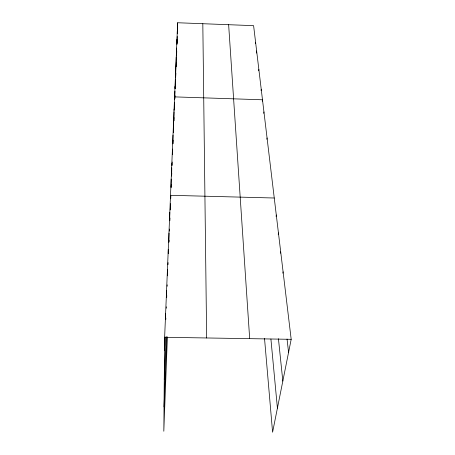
<?xml version="1.0" encoding="UTF-8"?>
<svg xmlns="http://www.w3.org/2000/svg" width="455" height="455" viewBox="0 0 455 455"><rect width="100%" height="100%" fill="white"/><g stroke="black" fill="none" stroke-linecap="round" stroke-linejoin="round"><path stroke-width="0.68" d="M264.526 338.446L272.59 432.25L291.183 339.322L253.606 25.662L177.66 22.75L164.636 337.297L163.817 431.232L167.394 336.888M165.58 318.864L165.631 313.285M166.502 296.996L166.57 290.694M167.377 275.719L167.451 269.411M168.231 253.526L168.282 249.329M169.027 233.131L168.907 242.202L169.032 240.132M169.692 220.703L169.812 212.354M170.306 209.823L170.398 203.618M170.466 198.767L170.517 195.303L274.251 198.01M171.063 187.386L171.188 179.116M171.762 167.832L171.632 176.051L171.768 173.23M171.802 165.091L171.825 163.72M172.343 154.512L172.434 149.069M172.866 143.888L173.008 135.107M173.383 132.399L173.56 121.781M174.037 111.862L173.884 120.99L174.037 117.6M174.066 110.457L174.089 109.052M174.493 102.455L174.373 109.416L174.487 106.584M174.544 99.668L174.589 96.881L262.489 99.787L262.33 101.169M174.942 91.193L174.805 98.798L174.948 95.391M174.993 88.429L175.027 86.359M175.397 78.977L175.226 88.577L175.397 84.357M175.42 77.606L175.448 76.235M175.852 66.487L175.653 77.373L175.846 73.306M176.062 66.544L176.239 57.102M176.466 55.84L176.614 48.048M176.881 44.232L176.972 39.318M177.097 42.724L177.217 36.463M177.268 33.676L177.325 30.889M177.461 33.101L177.66 22.75M164.272 379.55L165.967 336.893M164.033 406.901L166.752 336.683M164.522 350.492L165.068 337.11M165.791 319.495L165.847 318.085M166.251 308.223L166.308 306.812M166.684 297.61L166.769 295.483M167.15 286.263L167.207 284.847M167.576 275.787L167.662 273.711M168.026 264.702L168.111 262.62M168.487 253.463L168.572 251.348M169.402 231.123L169.487 229.041M169.823 220.783L169.937 218.047M170.272 209.835L170.386 207.053M170.733 198.573L170.847 195.741M171.194 187.284L171.307 184.474M172.081 165.506L172.223 161.997M172.542 154.268L172.684 150.753M172.974 143.706L173.116 140.174M173.429 132.496L173.594 128.441M176.13 66.424L176.301 62.204M176.557 56.011L176.75 51.256M177.046 44.038L177.211 39.977M255.454 43.634L255.591 42.241M256.421 53.081L256.637 50.971M258.702 70.764L258.849 69.41M261.073 90.642L261.227 89.271M263.781 113.335L263.945 111.947M266.892 139.298L267.062 137.962M276.083 216.381L276.287 215.005M278.221 234.297L278.437 232.914M280.473 253.213L280.701 251.825M282.862 273.205L283.095 271.823M164.636 337.297L291.183 339.322M287.048 339.06L288.572 352.363M278.432 338.696L282.828 381.097M270.913 339.043L277.413 408.152M228.637 24.706L249.676 338.656M202.816 23.717L206.65 337.968"/></g></svg>
